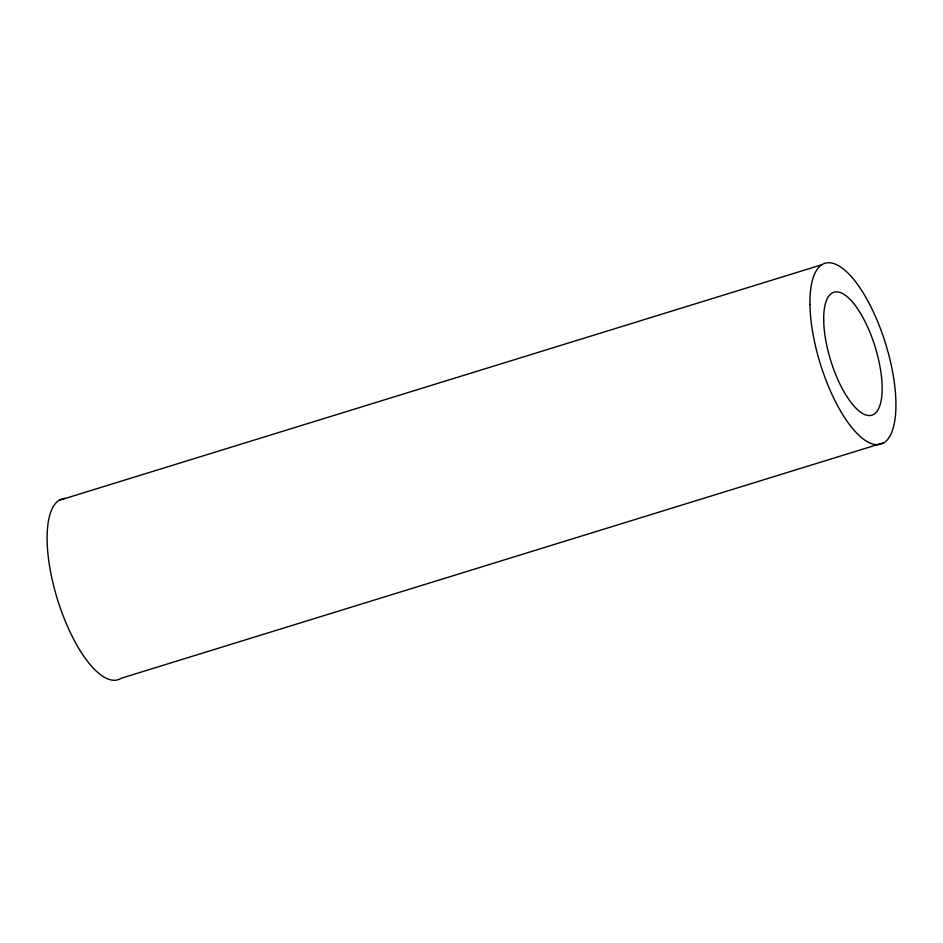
<?xml version="1.0" encoding="UTF-8"?>
<svg xmlns="http://www.w3.org/2000/svg" width="943" height="943" viewBox="0 0 943 943"><rect width="100%" height="100%" fill="white"/><g stroke="black" fill="none" stroke-linecap="round" stroke-linejoin="round"><path stroke-width="1.41" d="M58.973 500.391L821.777 264.759M884.027 442.609L121.223 678.241A94.642 34.16 72.8 0 1 57.7 600.184A94.642 34.16 72.8 0 1 65.032 498.352M823.699 320.196A64.36 23.233 72.8 0 0 868.126 415.486A64.36 23.233 72.8 0 0 866.876 325.37A64.36 23.233 72.8 0 0 823.699 320.196M809.954 304.436A94.642 34.16 72.8 0 0 875.304 444.566A94.642 34.16 72.8 0 0 873.454 312.05A94.642 34.16 72.8 0 0 809.954 304.436"/></g></svg>
